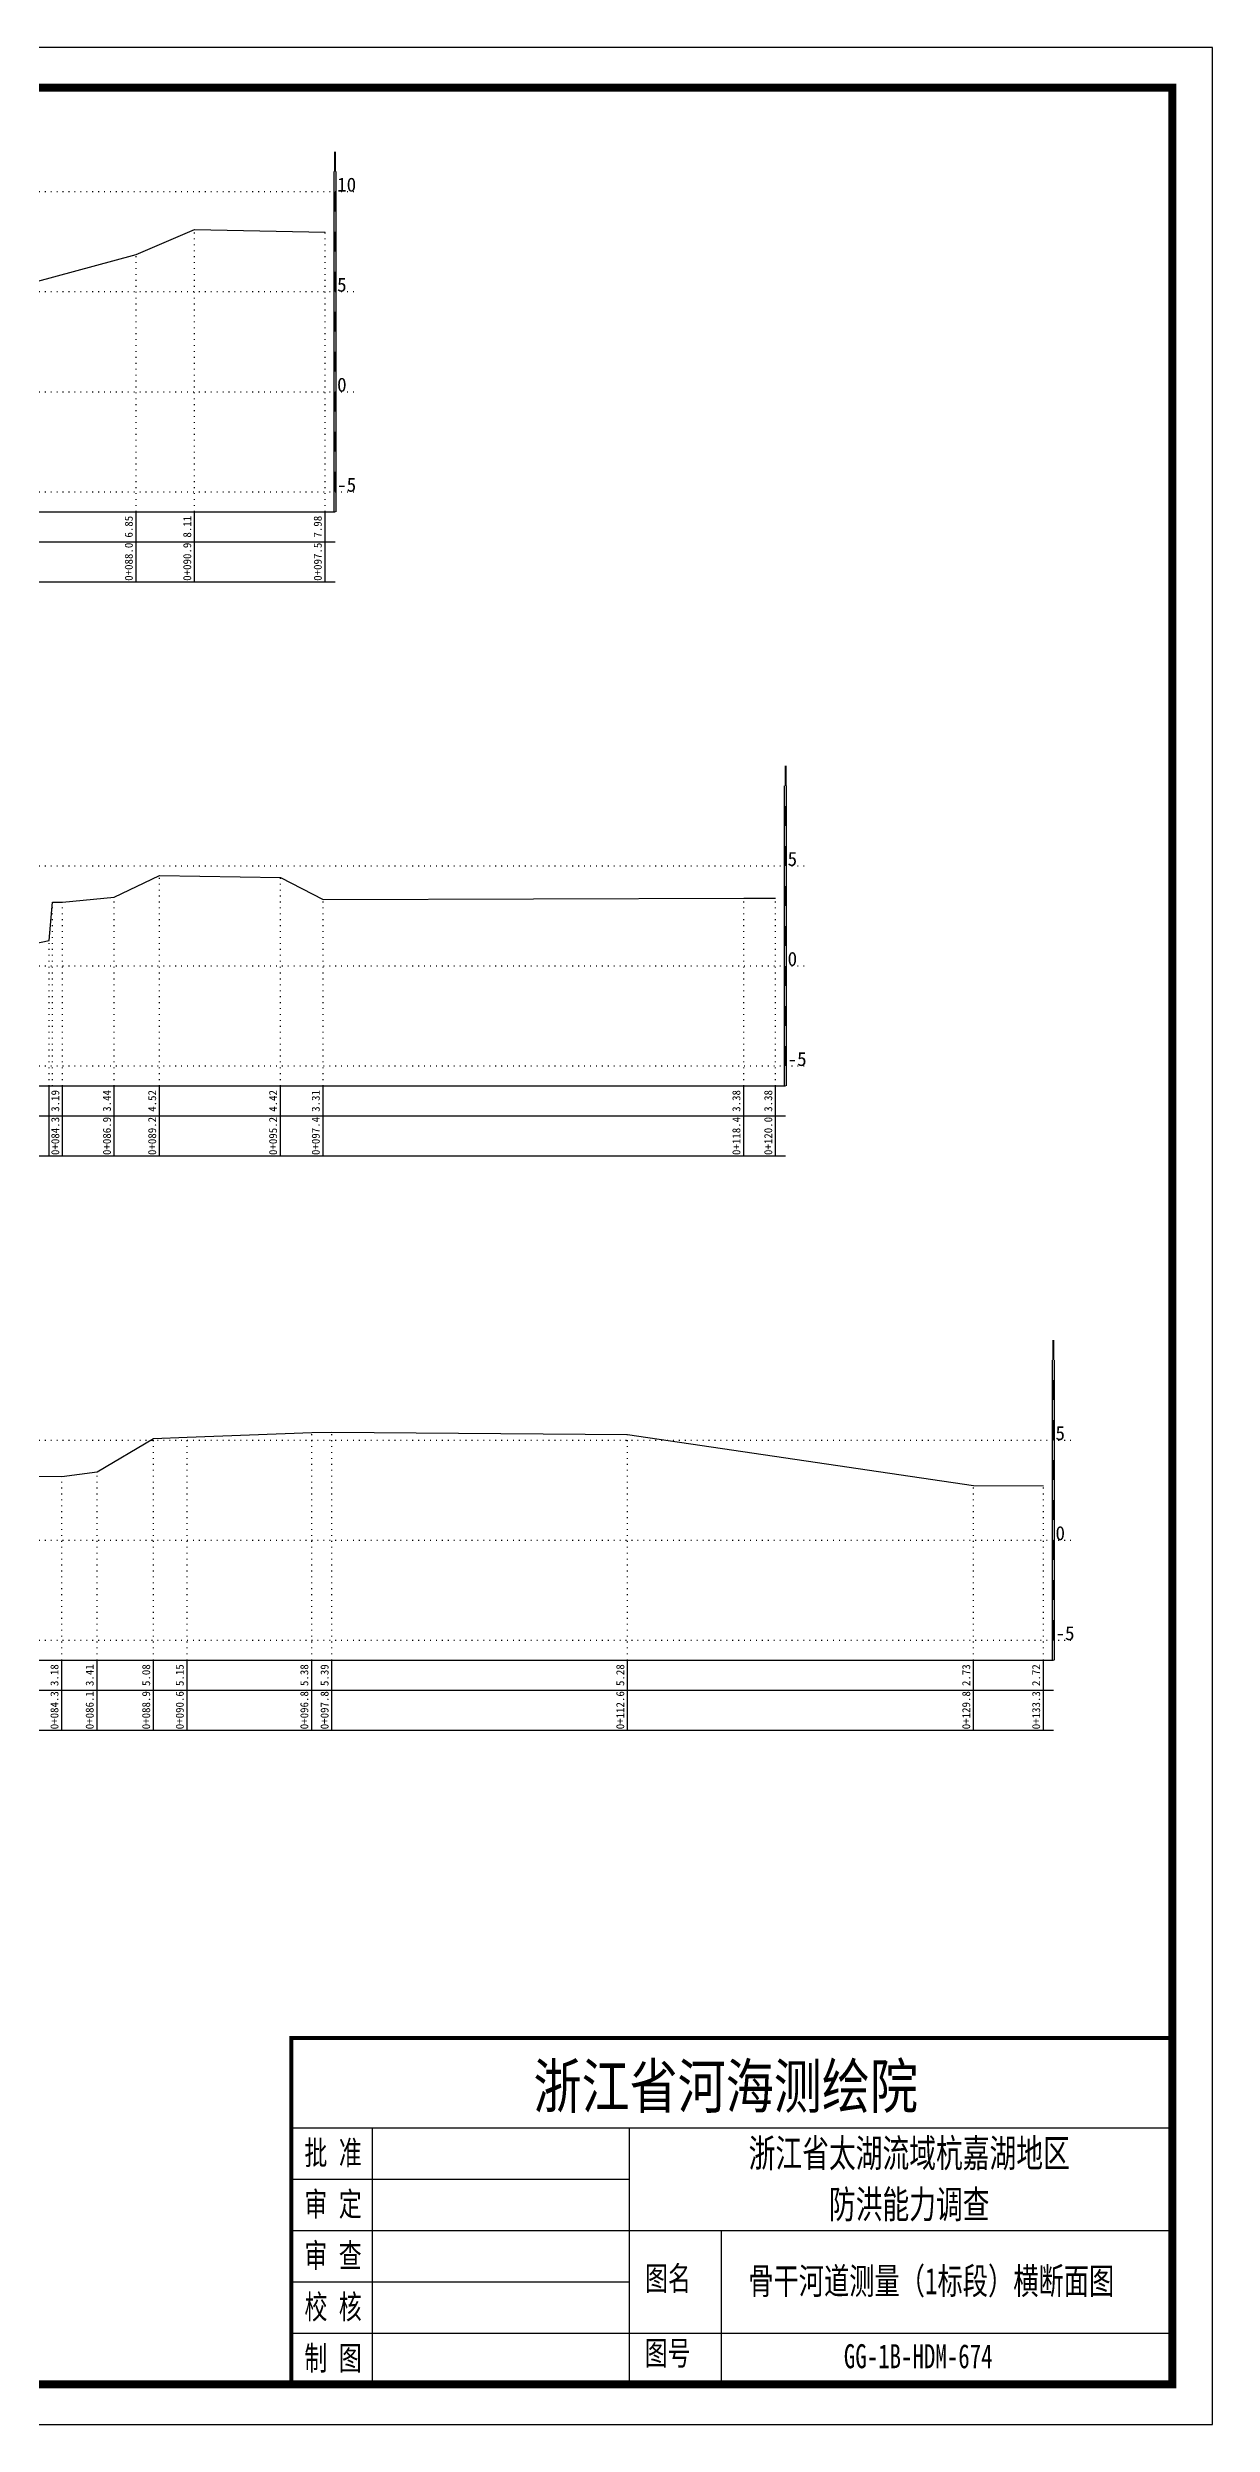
# Model space of a CAD drawing. Header units: millimetres. Extents: x 519117 to 519987, y 3371934 to 3372231.
# Drawn here: x 519841.4 to 519986.9, y 3371934.2 to 3372231.2 of the extents above; entities that cross this region are included whole.
import ezdxf
from ezdxf.enums import TextEntityAlignment as Align

# ---------------------------------------------------------------- set-up
doc = ezdxf.new("R2010")
doc.units = ezdxf.units.MM
doc.header["$LTSCALE"] = 0.4
doc.header["$MEASUREMENT"] = 0
doc.linetypes.add('X4', pattern=[1.6, 0, -1.6])
for name, color, linetype in [('DMX', 1, 'Continuous'), ('TEXT', 7, 'Continuous'), ('zdm1', 5, 'Continuous'), ('ZDMT5', 3, 'Continuous'), ('图框', 7, 'Continuous')]:
    doc.layers.add(name, color=color, linetype=linetype)
doc.styles.add('HDM', font='仿宋_GB2312.ttf')
doc.styles.add('tk2', font='SimSun.ttf', dxfattribs={"width": 0.8})

msp = doc.modelspace()

# ---------------------------------------------------------------- linework, layer by layer
at = {"lineweight": 100, "const_width": 0.5}
msp.add_lwpolyline([(519981.88, 3371982.45), (519871.88, 3371982.45), (519871.88, 3371939.17), (519981.88, 3371939.17), (519981.88, 3371982.45)], dxfattribs=at)
at = {"layer": 'DMX', "linetype": 'Continuous', "flags": 128}
for points in [[(519837.28, 3372201.2), (519852.48, 3372205.3), (519859.78, 3372208.45), (519876.08, 3372208.12)], [(519831.81, 3372117.57), (519841.63, 3372119.6), (519842.06, 3372124.37), (519843.31, 3372124.4), (519849.76, 3372125.02), (519855.41, 3372127.72), (519870.51, 3372127.47), (519875.83, 3372124.7), (519928.36, 3372124.87), (519932.33, 3372124.87)], [(519838.86, 3372052.67), (519843.21, 3372052.62), (519847.61, 3372053.2), (519854.66, 3372057.37), (519858.86, 3372057.55), (519874.41, 3372058.12), (519876.93, 3372058.15), (519913.86, 3372057.87), (519957.06, 3372051.5), (519965.78, 3372051.47)]]:
    msp.add_lwpolyline(points, dxfattribs=at)
at = {"layer": 'TEXT', "color": 0}
for p, q in [((519871.88, 3371971.25, 0), (519981.88, 3371971.25, 0)), ((519881.96, 3371971.25, 0), (519881.96, 3371945.59, 0)), ((519914.05, 3371971.25, 0), (519914.05, 3371945.59, 0)), ((519871.88, 3371964.84, 0), (519914.05, 3371964.84, 0)), ((519871.88, 3371958.42, 0), (519914.05, 3371958.42, 0)), ((519914.05, 3371958.42, 0), (519981.88, 3371958.42, 0)), ((519925.53, 3371958.42, 0), (519925.53, 3371939.17, 0)), ((519871.88, 3371952, 0), (519914.05, 3371952, 0)), ((519871.88, 3371945.59, 0), (519981.88, 3371945.59, 0)), ((519881.96, 3371945.59, 0), (519881.96, 3371939.17, 0)), ((519914.05, 3371945.59, 0), (519914.05, 3371939.17, 0))]:
    msp.add_line(p, q, dxfattribs=at)
at = {"layer": 'zdm1', "linetype": 'Continuous'}
for p, q in [((519877.21, 3372173.17), (519877.21, 3372215.67)), ((519877.46, 3372173.17), (519877.46, 3372215.67)), ((519632.46, 3372173.17), (519877.33, 3372173.17)), ((519621.21, 3372169.42), (519877.33, 3372169.42)), ((519621.21, 3372164.42), (519877.33, 3372164.42)), ((519933.46, 3372101.42), (519933.46, 3372138.92)), ((519933.71, 3372101.42), (519933.71, 3372138.92)), ((519632.46, 3372101.42), (519933.58, 3372101.42)), ((519621.21, 3372097.67), (519933.58, 3372097.67)), ((519621.21, 3372092.67), (519933.58, 3372092.67)), ((519966.91, 3372029.67), (519966.91, 3372067.17)), ((519967.16, 3372029.67), (519967.16, 3372067.17)), ((519632.46, 3372029.67), (519967.03, 3372029.67)), ((519621.21, 3372025.92), (519967.03, 3372025.92)), ((519621.21, 3372020.92), (519967.03, 3372020.92))]:
    msp.add_line(p, q, dxfattribs=at)
at = {"layer": 'zdm1', "linetype": 'X4'}
for p, q in [((519628.71, 3372213.17), (519879.83, 3372213.17)), ((519628.71, 3372200.67), (519879.83, 3372200.67)), ((519628.71, 3372188.17), (519879.83, 3372188.17)), ((519628.71, 3372175.67), (519879.83, 3372175.67)), ((519628.71, 3372128.92), (519936.08, 3372128.92)), ((519628.71, 3372116.42), (519936.08, 3372116.42)), ((519628.71, 3372103.92), (519936.08, 3372103.92)), ((519628.71, 3372057.17), (519969.53, 3372057.17)), ((519628.71, 3372044.67), (519969.53, 3372044.67)), ((519628.71, 3372032.17), (519969.53, 3372032.17))]:
    msp.add_line(p, q, dxfattribs=at)
at = {"layer": 'zdm1', "linetype": 'Continuous', "flags": 128}
for points in [[(519877.33, 3372215.67, 0.25, 0.25, 0), (519877.33, 3372218.17, 0.25, 0.25, 0)], [(519877.33, 3372210.67, 0.25, 0.25, 0), (519877.33, 3372213.17, 0.25, 0.25, 0)], [(519877.33, 3372205.67, 0.25, 0.25, 0), (519877.33, 3372208.17, 0.25, 0.25, 0)], [(519877.33, 3372200.67, 0.25, 0.25, 0), (519877.33, 3372203.17, 0.25, 0.25, 0)], [(519877.33, 3372195.67, 0.25, 0.25, 0), (519877.33, 3372198.17, 0.25, 0.25, 0)], [(519877.33, 3372190.67, 0.25, 0.25, 0), (519877.33, 3372193.17, 0.25, 0.25, 0)], [(519877.33, 3372185.67, 0.25, 0.25, 0), (519877.33, 3372188.17, 0.25, 0.25, 0)], [(519877.33, 3372180.67, 0.25, 0.25, 0), (519877.33, 3372183.17, 0.25, 0.25, 0)], [(519877.33, 3372175.67, 0.25, 0.25, 0), (519877.33, 3372178.17, 0.25, 0.25, 0)], [(519933.58, 3372138.92, 0.25, 0.25, 0), (519933.58, 3372141.42, 0.25, 0.25, 0)], [(519933.58, 3372133.92, 0.25, 0.25, 0), (519933.58, 3372136.42, 0.25, 0.25, 0)], [(519933.58, 3372128.92, 0.25, 0.25, 0), (519933.58, 3372131.42, 0.25, 0.25, 0)], [(519933.58, 3372123.92, 0.25, 0.25, 0), (519933.58, 3372126.42, 0.25, 0.25, 0)], [(519933.58, 3372118.92, 0.25, 0.25, 0), (519933.58, 3372121.42, 0.25, 0.25, 0)], [(519933.58, 3372113.92, 0.25, 0.25, 0), (519933.58, 3372116.42, 0.25, 0.25, 0)], [(519933.58, 3372108.92, 0.25, 0.25, 0), (519933.58, 3372111.42, 0.25, 0.25, 0)], [(519933.58, 3372103.92, 0.25, 0.25, 0), (519933.58, 3372106.42, 0.25, 0.25, 0)], [(519967.03, 3372067.17, 0.25, 0.25, 0), (519967.03, 3372069.67, 0.25, 0.25, 0)], [(519967.03, 3372062.17, 0.25, 0.25, 0), (519967.03, 3372064.67, 0.25, 0.25, 0)], [(519967.03, 3372057.17, 0.25, 0.25, 0), (519967.03, 3372059.67, 0.25, 0.25, 0)], [(519967.03, 3372052.17, 0.25, 0.25, 0), (519967.03, 3372054.67, 0.25, 0.25, 0)], [(519967.03, 3372047.17, 0.25, 0.25, 0), (519967.03, 3372049.67, 0.25, 0.25, 0)], [(519967.03, 3372042.17, 0.25, 0.25, 0), (519967.03, 3372044.67, 0.25, 0.25, 0)], [(519967.03, 3372037.17, 0.25, 0.25, 0), (519967.03, 3372039.67, 0.25, 0.25, 0)], [(519967.03, 3372032.17, 0.25, 0.25, 0), (519967.03, 3372034.67, 0.25, 0.25, 0)]]:
    msp.add_lwpolyline(points, format="xyseb", dxfattribs=at)
at = {"layer": 'ZDMT5', "linetype": 'X4'}
for p, q in [((519859.78, 3372173.17), (519859.78, 3372208.45)), ((519876.08, 3372173.17), (519876.08, 3372208.12)), ((519852.48, 3372173.17), (519852.48, 3372205.3)), ((519855.41, 3372101.42), (519855.41, 3372127.72)), ((519870.51, 3372101.42), (519870.51, 3372127.47)), ((519842.06, 3372101.42), (519842.06, 3372124.37)), ((519843.31, 3372101.42), (519843.31, 3372124.4)), ((519849.76, 3372101.42), (519849.76, 3372125.02)), ((519875.83, 3372101.42), (519875.83, 3372124.7)), ((519928.36, 3372101.42), (519928.36, 3372124.87)), ((519932.33, 3372101.42), (519932.33, 3372124.87)), ((519841.63, 3372101.42), (519841.63, 3372119.6)), ((519874.41, 3372029.67), (519874.41, 3372058.12)), ((519876.93, 3372029.67), (519876.93, 3372058.15)), ((519913.86, 3372029.67), (519913.86, 3372057.87)), ((519854.66, 3372029.67), (519854.66, 3372057.37)), ((519858.86, 3372029.67), (519858.86, 3372057.55)), ((519843.21, 3372029.67), (519843.21, 3372052.62)), ((519847.61, 3372029.67), (519847.61, 3372053.2)), ((519957.06, 3372029.67), (519957.06, 3372051.5)), ((519965.78, 3372029.67), (519965.78, 3372051.47))]:
    msp.add_line(p, q, dxfattribs=at)
at = {"layer": 'ZDMT5', "linetype": 'Continuous'}
for p, q in [((519852.48, 3372164.42), (519852.48, 3372173.17)), ((519859.78, 3372164.42), (519859.78, 3372173.17)), ((519876.08, 3372164.42), (519876.08, 3372173.17)), ((519841.63, 3372092.67), (519841.63, 3372101.42)), ((519843.31, 3372092.67), (519843.31, 3372101.42)), ((519849.76, 3372092.67), (519849.76, 3372101.42)), ((519855.41, 3372092.67), (519855.41, 3372101.42)), ((519870.51, 3372092.67), (519870.51, 3372101.42)), ((519875.83, 3372092.67), (519875.83, 3372101.42)), ((519928.36, 3372092.67), (519928.36, 3372101.42)), ((519932.33, 3372092.67), (519932.33, 3372101.42)), ((519843.21, 3372020.92), (519843.21, 3372029.67)), ((519847.61, 3372020.92), (519847.61, 3372029.67)), ((519854.66, 3372020.92), (519854.66, 3372029.67)), ((519858.86, 3372020.92), (519858.86, 3372029.67)), ((519874.41, 3372020.92), (519874.41, 3372029.67)), ((519876.93, 3372020.92), (519876.93, 3372029.67)), ((519913.86, 3372020.92), (519913.86, 3372029.67)), ((519957.06, 3372020.92), (519957.06, 3372029.67)), ((519965.78, 3372020.92), (519965.78, 3372029.67))]:
    msp.add_line(p, q, dxfattribs=at)
at = {"layer": '图框', "flags": 128}
msp.add_lwpolyline([(519566.88, 3371934.17), (519986.88, 3371934.17), (519986.88, 3372231.17), (519566.88, 3372231.17)], close=True, dxfattribs=at)
at = {"layer": '图框', "const_width": 1, "flags": 128}
msp.add_lwpolyline([(519591.88, 3371939.17), (519981.88, 3371939.17), (519981.88, 3372226.17), (519591.88, 3372226.17)], close=True, dxfattribs=at)

# ---------------------------------------------------------------- texts
at = {"layer": 'TEXT', "color": 7, "ltscale": 8, "style": 'tk2'}
for tag, p, s, height, width in [('浙江省河海测绘院', (519902.1, 3371973.69, 0), '（单位名称）', 5.5, 0.8), ('批 准', (519873.5, 3371966.62, 0), '批准', 3, 0.7), ('审 定', (519873.5, 3371960.21, 0), '审定', 3, 0.7), ('审 查', (519873.5, 3371953.79, 0), '审 查', 3, 0.7), ('图名', (519916.03, 3371950.92, 0), '审查', 3, 0.7), ('校 核', (519873.5, 3371947.37, 0), '校 核', 3, 0.7), ('制 图', (519873.5, 3371940.96, 0), '制 图', 3, 0.7), ('图号', (519915.99, 3371941.59, 0), '图号', 3, 0.7)]:
    msp.add_attdef(tag, p, s, height=height, dxfattribs=dict(at, width=width))
at = {"layer": 'TEXT', "color": 0, "style": 'tk2', "width": 0.7}
for tag, text, height, p in [('浙江省太湖流域杭嘉湖地区', '浙江省太湖流域杭嘉湖地区', 3.5, (519949.02, 3371968.07, -206.67)), ('防洪能力调查', '防洪能力调查', 3.5, (519949.02, 3371961.68, -206.67)), ('骨干河道测量（1标段）横断面图', '骨干河道测量（1标段）横断面图', 3.3, (519951.77, 3371952.1, -206.67)), ('GG-1B-HDM-674', 'GG-1B-HDM-001', 3, (519950.14, 3371942.7, -206.67))]:
    msp.add_attdef(tag, text=text, height=height, dxfattribs=at).set_placement(p, align=Align.MIDDLE_CENTER)
at = {"layer": 'zdm1', "linetype": 'Continuous', "style": 'HDM'}
for s, p in [('10', (519877.58, 3372213.17)), ('5', (519877.58, 3372200.67)), ('0', (519877.58, 3372188.17)), ('-5', (519877.58, 3372175.67)), ('5', (519933.83, 3372128.92)), ('0', (519933.83, 3372116.42)), ('-5', (519933.83, 3372103.92)), ('5', (519967.28, 3372057.17)), ('0', (519967.28, 3372044.67)), ('-5', (519967.28, 3372032.17))]:
    msp.add_text(s, height=1.75, dxfattribs=at).set_placement(p)
at = {"layer": 'ZDMT5', "linetype": 'Continuous', "style": 'HDM'}
for s, p in [('6.85', (519852.36, 3372171.3)), ('8.11', (519859.66, 3372171.3)), ('7.98', (519875.96, 3372171.3)), ('0+088.0', (519852.36, 3372166.92)), ('0+090.9', (519859.66, 3372166.92)), ('0+097.5', (519875.96, 3372166.92)), ('3.19', (519843.18, 3372099.55)), ('3.44', (519849.63, 3372099.55)), ('4.52', (519855.28, 3372099.55)), ('4.42', (519870.38, 3372099.55)), ('3.31', (519875.71, 3372099.55)), ('3.38', (519928.23, 3372099.55)), ('3.38', (519932.21, 3372099.55)), ('0+084.3', (519843.18, 3372095.17)), ('0+086.9', (519849.63, 3372095.17)), ('0+089.2', (519855.28, 3372095.17)), ('0+095.2', (519870.38, 3372095.17)), ('0+097.4', (519875.71, 3372095.17)), ('0+118.4', (519928.23, 3372095.17)), ('0+120.0', (519932.21, 3372095.17)), ('3.18', (519843.08, 3372027.8)), ('3.41', (519847.48, 3372027.8)), ('5.08', (519854.53, 3372027.8)), ('5.15', (519858.73, 3372027.8)), ('5.38', (519874.28, 3372027.8)), ('5.39', (519876.81, 3372027.8)), ('5.28', (519913.73, 3372027.8)), ('2.73', (519956.93, 3372027.8)), ('2.72', (519965.66, 3372027.8)), ('0+084.3', (519843.08, 3372023.42)), ('0+086.1', (519847.48, 3372023.42)), ('0+088.9', (519854.53, 3372023.42)), ('0+090.6', (519858.73, 3372023.42)), ('0+096.8', (519874.28, 3372023.42)), ('0+097.8', (519876.81, 3372023.42)), ('0+112.6', (519913.73, 3372023.42)), ('0+129.8', (519956.93, 3372023.42)), ('0+133.3', (519965.66, 3372023.42))]:
    msp.add_text(s, height=1, rotation=90, dxfattribs=at).set_placement(p, align=Align.BOTTOM_CENTER)

doc.saveas('drawing.dxf')
